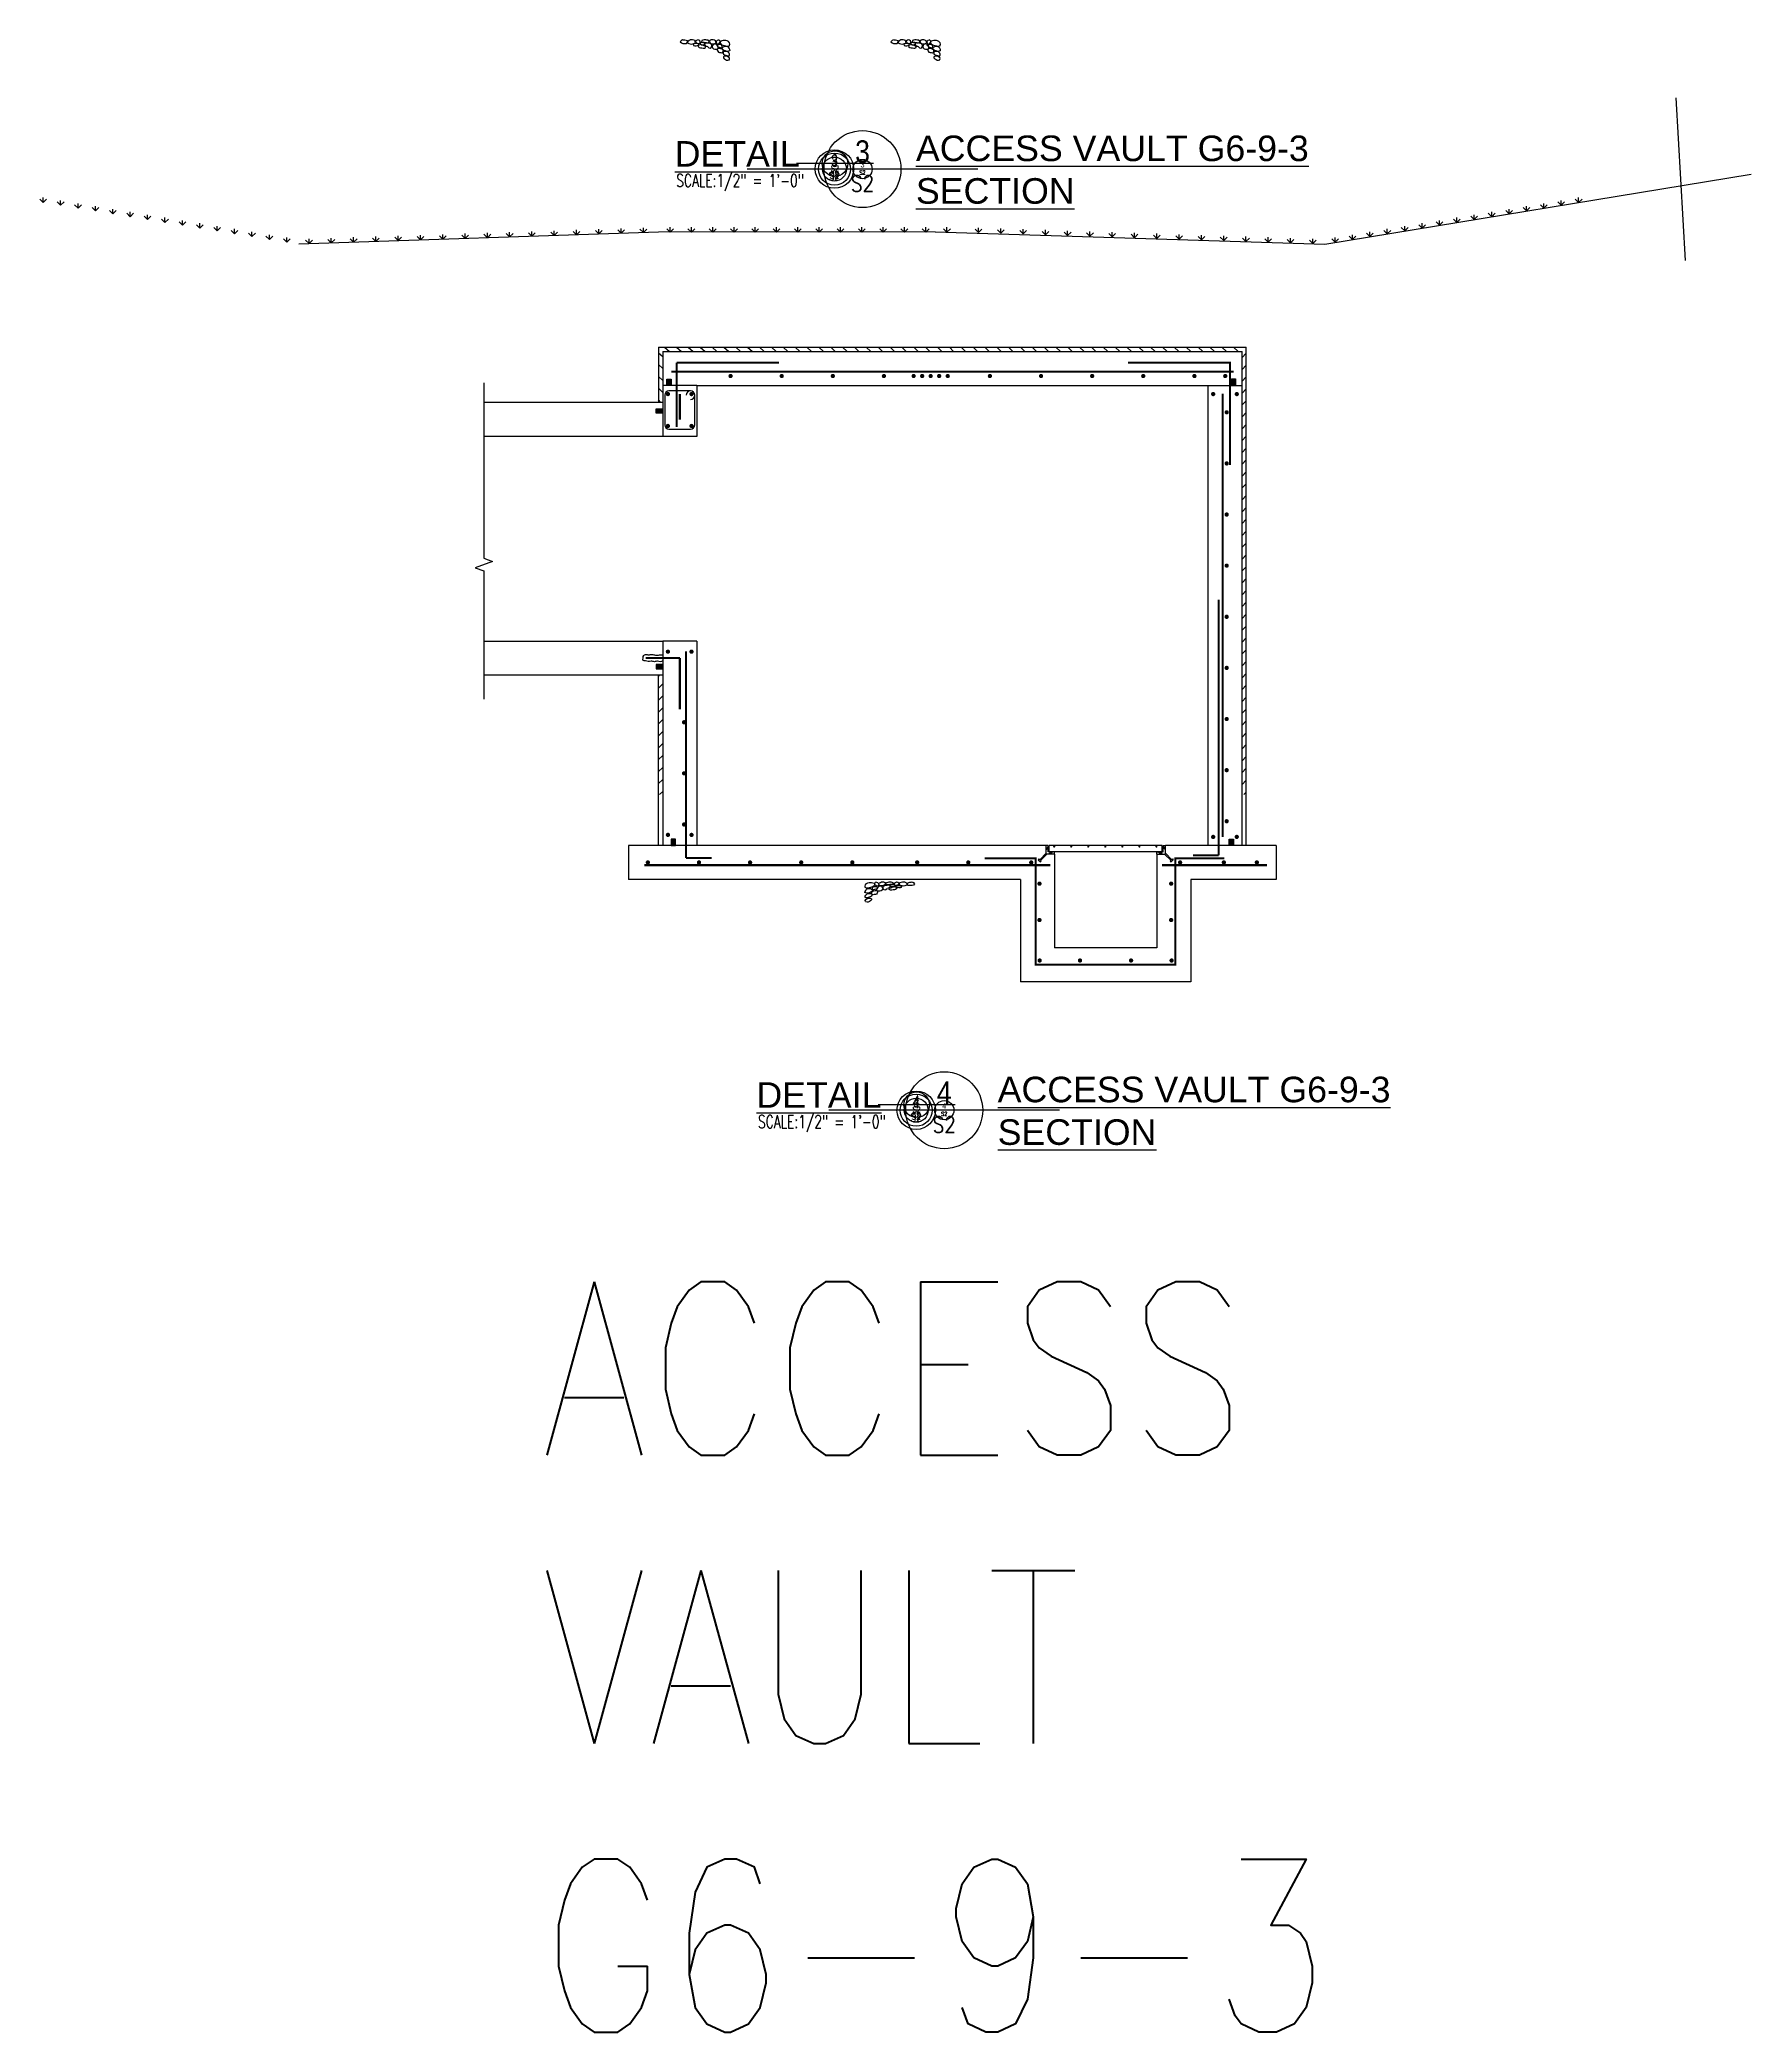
# Model space of a CAD drawing. Header units: inches. Extents: x -154 to 247, y -484 to 644.
# Drawn here: x -154.3 to 247.5, y -484 to -16.3 of the extents above; entities that cross this region are included whole.
import ezdxf
from ezdxf.enums import TextEntityAlignment as Align

# ---------------------------------------------------------------- set-up
doc = ezdxf.new("R2010")
doc.units = ezdxf.units.IN
doc.header["$MEASUREMENT"] = 0
for name, color, linetype in [('COE-01', 1, 'Continuous'), ('COE-02', 2, 'Continuous'), ('COE-03', 3, 'Continuous'), ('FH-TITLE', 151, 'Continuous'), ('FH-TITLE @ 1', 151, 'Continuous'), ('FH-TITLE @ 24', 151, 'Continuous'), ('FH-TITLE @ 30', 151, 'Continuous'), ('FH-TITLE @ 32', 151, 'Continuous'), ('FH-TITLE @ 40', 151, 'Continuous'), ('FH-TITLE @ 48', 151, 'Continuous'), ('FH-TITLE @ 96', 151, 'Continuous'), ('MU-NOTES', 11, 'Continuous'), ('S-DETL-PN02', 4, 'Continuous'), ('S-DETL-PN03', 1, 'Continuous'), ('S-DIM', 2, 'Continuous'), ('S-EXISTING', 13, 'Continuous'), ('SNFILL', 3, 'Continuous')]:
    doc.layers.add(name, color=color, linetype=linetype)
doc.styles.add('3_32', font='romans.shx', dxfattribs={"width": 0.8})
doc.styles.add('BOLD', font='arial.ttf')
doc.styles.add('RomanS_not anno', font='romans.shx', dxfattribs={"width": 0.85})

# ---------------------------------------------------------------- blocks, each defined once
blk = doc.blocks.new('structural_fill')
at = {"layer": 'SNFILL'}
for points in [[(0, -2.57), (0.05, -2.28), (0.2, -1.99), (0.4, -1.69), (0.7, -1.57), (1.3, -1.57), (1.59, -1.69), (1.89, -1.86), (1.75, -2.16), (1.44, -2.4), (1.15, -2.51), (0.85, -2.64), (0.55, -2.64), (0.25, -2.57), (0.05, -2.51)], [(0.1, -1.27), (0.05, -0.98), (0.15, -0.68), (0.4, -0.38), (0.7, -0.2), (1, -0.14), (1.59, -0.14), (1.89, -0.2), (2.19, -0.33), (2.39, -0.62), (2.19, -0.92), (1.89, -1.15), (1.59, -1.27), (1.3, -1.33), (1, -1.39), (0.7, -1.45), (0.4, -1.45), (0.1, -1.33), (0.05, -1.33)], [(0.11, -3.6), (0.11, -3.34), (0.22, -3.09), (0.54, -2.83), (0.81, -2.77), (1.08, -2.7), (1.34, -2.7), (1.61, -2.83), (1.61, -3.09), (1.56, -3.34), (1.29, -3.53), (1.02, -3.6), (0.76, -3.66), (0.48, -3.72), (0.22, -3.72), (0.11, -3.66)], [(0.16, -4.62), (0.11, -4.36), (0.22, -4.11), (0.48, -3.98), (0.76, -3.85), (1.29, -3.85), (1.56, -3.98), (1.56, -4.23), (1.34, -4.49), (1.08, -4.62), (0.81, -4.74), (0.54, -4.74), (0.27, -4.68), (0.16, -4.68)], [(1.93, -3.02), (1.66, -2.9), (1.56, -2.64), (1.61, -2.39), (1.88, -2.19), (2.15, -2.13), (2.41, -2), (2.68, -2), (2.95, -2.13), (3.01, -2.39), (2.9, -2.64), (2.74, -2.9), (2.47, -2.96), (2.2, -2.96), (1.99, -3.02)], [(1.99, -1.94), (1.83, -1.68), (1.83, -1.43), (1.99, -1.17), (2.26, -1.11), (2.79, -1.11), (2.95, -1.37), (2.84, -1.62), (2.58, -1.75), (2.31, -1.81), (2.04, -1.88), (1.99, -1.88)], [(2.72, -0.05), (3, -0.14), (3.25, -0.41), (3.27, -0.68), (3.11, -0.95), (2.84, -1), (2.57, -0.89), (2.38, -0.62), (2.32, -0.35), (2.54, -0.08), (2.72, -0.03)], [(3.36, -1), (3.63, -0.97), (3.91, -1.03), (4.09, -1.3), (4.2, -1.57), (4.13, -1.84), (3.86, -2.11), (3.56, -2.22), (3, -2.22), (2.75, -1.95), (2.81, -1.68), (2.97, -1.4), (3.2, -1.14), (3.34, -1.03)], [(4.13, 0), (4.41, -0.03), (4.68, -0.11), (4.86, -0.38), (4.77, -0.65), (4.5, -0.87), (4.22, -0.92), (3.95, -0.95), (3.68, -0.92), (3.4, -0.76), (3.27, -0.48), (3.4, -0.22), (3.68, -0.11), (3.95, -0.03), (4.2, 0)], [(5.21, -1.62), (4.94, -1.88), (4.67, -1.94), (4.4, -1.81), (4.29, -1.55), (4.29, -1.3), (4.4, -1.04), (4.67, -0.86), (4.94, -0.79), (5.21, -0.79), (5.53, -0.73), (5.79, -0.73), (5.96, -0.98), (5.9, -1.24), (5.74, -1.49), (5.47, -1.49), (5.31, -1.55)], [(6.09, 0), (6.36, -0.05), (6.63, -0.19), (6.68, -0.46), (6.4, -0.59), (6.13, -0.62), (5.86, -0.65), (5.59, -0.68), (5.32, -0.68), (5.04, -0.59), (4.9, -0.33), (5.18, -0.11), (5.45, -0.05), (5.72, -0.03), (6, 0), (6.09, 0)], [(6.78, -1.09), (7.07, -1.15), (7.38, -1.27), (7.52, -1.57), (7.23, -1.8), (6.93, -1.86), (6.63, -1.86), (6.33, -1.92), (6.03, -1.92), (5.74, -1.8), (5.79, -1.51), (6.08, -1.39), (6.38, -1.27), (6.68, -1.15), (6.73, -1.15)], [(6.77, -0.62), (7.04, -0.7), (7, -0.97), (6.72, -1.14), (6.45, -1.19), (6.18, -1.19), (5.91, -0.92), (6.09, -0.65), (6.36, -0.59), (6.63, -0.59), (6.77, -0.62)], [(7.45, -0.03), (7.75, -0.08), (8.02, -0.22), (8.13, -0.48), (7.86, -0.73), (7.59, -0.84), (7.31, -0.87), (7.04, -0.76), (6.98, -0.48), (7.07, -0.22), (7.34, -0.08), (7.43, -0.03)], [(8.02, -0.86), (8.31, -0.92), (8.66, -1.04), (8.56, -1.33), (8.27, -1.39), (7.97, -1.39), (7.38, -1.27), (7.32, -0.98), (7.62, -0.86), (7.92, -0.86)], [(9.31, -0.03), (9.61, -0.15), (9.9, -0.39), (9.95, -0.68), (9.66, -0.86), (9.36, -0.92), (9.06, -0.98), (8.47, -0.86), (8.12, -0.74), (8.17, -0.44), (8.22, -0.15), (8.51, -0.09), (8.81, -0.03), (9.36, -0.03)], [(11.19, -0.03), (11.49, -0.21), (11.69, -0.5), (11.39, -0.74), (11.09, -0.86), (10.2, -0.86), (9.95, -0.56), (10, -0.27), (10.3, -0.15), (10.6, -0.09), (10.9, -0.09), (11.09, -0.03)]]:
    blk.add_lwpolyline(points, dxfattribs=at)
blk = doc.blocks.new('Subtitle_Ref_Bubble')
at = {"linetype": 'ByBlock', "lineweight": -2}
blk.add_line((9.03, 0), (-9.03, 0), dxfattribs=at)
blk.add_circle((0, 0), 3.01, dxfattribs=at)
at = {"linetype": 'ByBlock', "lineweight": -2, "style": 'BOLD', "width": 0.85}
blk.add_attdef('NUMBER', text='', height=1, dxfattribs=at).set_placement((0, 0.5), align=Align.CENTER)
at = {"linetype": 'ByBlock', "lineweight": -2, "style": 'RomanS_not anno', "width": 0.85}
blk.add_attdef('SHEET', text='', height=0.75, dxfattribs=at).set_placement((0, -0.5), align=Align.TOP_CENTER)
blk = doc.blocks.new('*U64')
at = {"layer": 'FH-TITLE @ 1'}
ref = blk.add_blockref('Subtitle_Ref_Bubble', (32.27, -46.65), dxfattribs=dict(at, xscale=0.03125, yscale=0.03125, zscale=0.03125))
ref.add_attrib('SHEET', 'S2', dxfattribs={"layer": '0', "color": 0, "linetype": 'ByBlock', "lineweight": -2, "height": 0.0391, "style": 'RomanS_not anno', "width": 0.85}).set_placement((32.27, -46.67), align=Align.TOP_CENTER)
ref.add_attrib('NUMBER', '3', dxfattribs={"layer": '0', "color": 0, "linetype": 'ByBlock', "lineweight": -2, "height": 0.0547, "style": 'BOLD', "width": 0.85}).set_placement((32.27, -46.63), align=Align.CENTER)
at = {"layer": 'FH-TITLE @ 24'}
ref = blk.add_blockref('Subtitle_Ref_Bubble', (38.86, -46.65), dxfattribs=dict(at, xscale=0.75, yscale=0.75, zscale=0.75))
ref.add_attrib('SHEET', 'S2', dxfattribs={"layer": '0', "color": 0, "linetype": 'ByBlock', "lineweight": -2, "height": 0.938, "style": 'RomanS_not anno', "width": 0.85}).set_placement((38.86, -47.02), align=Align.TOP_CENTER)
ref.add_attrib('NUMBER', '3', dxfattribs={"layer": '0', "color": 0, "linetype": 'ByBlock', "lineweight": -2, "height": 1.31, "style": 'BOLD', "width": 0.85}).set_placement((38.86, -46.27), align=Align.CENTER)
at = {"layer": 'FH-TITLE @ 30'}
ref = blk.add_blockref('Subtitle_Ref_Bubble', (32.27, -46.65), dxfattribs=dict(at, xscale=0.9375, yscale=0.9375, zscale=0.9375))
ref.add_attrib('SHEET', 'S2', dxfattribs={"layer": '0', "color": 0, "linetype": 'ByBlock', "lineweight": -2, "height": 1.172, "style": 'RomanS_not anno', "width": 0.85}).set_placement((32.27, -47.12), align=Align.TOP_CENTER)
ref.add_attrib('NUMBER', '3', dxfattribs={"layer": '0', "color": 0, "linetype": 'ByBlock', "lineweight": -2, "height": 1.64, "style": 'BOLD', "width": 0.85}).set_placement((32.27, -46.18), align=Align.CENTER)
at = {"layer": 'FH-TITLE @ 32'}
ref = blk.add_blockref('Subtitle_Ref_Bubble', (32.39, -45.36), dxfattribs=at)
ref.add_attrib('SHEET', 'S2', dxfattribs={"layer": '0', "color": 0, "linetype": 'ByBlock', "lineweight": -2, "height": 1.25, "style": 'RomanS_not anno', "width": 0.85}).set_placement((32.39, -45.86), align=Align.TOP_CENTER)
ref.add_attrib('NUMBER', '3', dxfattribs={"layer": '0', "color": 0, "linetype": 'ByBlock', "lineweight": -2, "height": 1.75, "style": 'BOLD', "width": 0.85}).set_placement((32.39, -44.86), align=Align.CENTER)
at = {"layer": 'FH-TITLE @ 40'}
ref = blk.add_blockref('Subtitle_Ref_Bubble', (32.27, -46.65), dxfattribs=dict(at, xscale=1.25, yscale=1.25, zscale=1.25))
ref.add_attrib('SHEET', 'S2', dxfattribs={"layer": '0', "color": 0, "linetype": 'ByBlock', "lineweight": -2, "height": 1.562, "style": 'RomanS_not anno', "width": 0.85}).set_placement((32.27, -47.27), align=Align.TOP_CENTER)
ref.add_attrib('NUMBER', '3', dxfattribs={"layer": '0', "color": 0, "linetype": 'ByBlock', "lineweight": -2, "height": 2.19, "style": 'BOLD', "width": 0.85}).set_placement((32.27, -46.02), align=Align.CENTER)
at = {"layer": 'FH-TITLE @ 48'}
ref = blk.add_blockref('Subtitle_Ref_Bubble', (32.27, -46.65), dxfattribs=dict(at, xscale=1.5, yscale=1.5, zscale=1.5))
ref.add_attrib('SHEET', 'S2', dxfattribs={"layer": '0', "color": 0, "linetype": 'ByBlock', "lineweight": -2, "height": 1.875, "style": 'RomanS_not anno', "width": 0.85}).set_placement((32.27, -47.4), align=Align.TOP_CENTER)
ref.add_attrib('NUMBER', '3', dxfattribs={"layer": '0', "color": 0, "linetype": 'ByBlock', "lineweight": -2, "height": 2.62, "style": 'BOLD', "width": 0.85}).set_placement((32.27, -45.9), align=Align.CENTER)
at = {"layer": 'FH-TITLE @ 96'}
ref = blk.add_blockref('Subtitle_Ref_Bubble', (38.86, -46.65), dxfattribs=dict(at, xscale=3, yscale=3, zscale=3))
ref.add_attrib('SHEET', 'S2', dxfattribs={"layer": '0', "color": 0, "linetype": 'ByBlock', "lineweight": -2, "height": 3.75, "style": 'RomanS_not anno', "width": 0.85}).set_placement((38.86, -48.15), align=Align.TOP_CENTER)
ref.add_attrib('NUMBER', '3', dxfattribs={"layer": '0', "color": 0, "linetype": 'ByBlock', "lineweight": -2, "height": 5.25, "style": 'BOLD', "width": 0.85}).set_placement((38.86, -45.15), align=Align.CENTER)
blk = doc.blocks.new('*U68')
at = {"layer": 'FH-TITLE @ 1'}
ref = blk.add_blockref('Subtitle_Ref_Bubble', (51.46, -267.59), dxfattribs=dict(at, xscale=0.03125, yscale=0.03125, zscale=0.03125))
ref.add_attrib('SHEET', 'S2', dxfattribs={"layer": '0', "color": 0, "linetype": 'ByBlock', "lineweight": -2, "height": 0.0391, "style": 'RomanS_not anno', "width": 0.85}).set_placement((51.46, -267.61), align=Align.TOP_CENTER)
ref.add_attrib('NUMBER', '4', dxfattribs={"layer": '0', "color": 0, "linetype": 'ByBlock', "lineweight": -2, "height": 0.0547, "style": 'BOLD', "width": 0.85}).set_placement((51.46, -267.58), align=Align.CENTER)
at = {"layer": 'FH-TITLE @ 24'}
ref = blk.add_blockref('Subtitle_Ref_Bubble', (58.05, -267.59), dxfattribs=dict(at, xscale=0.75, yscale=0.75, zscale=0.75))
ref.add_attrib('SHEET', 'S2', dxfattribs={"layer": '0', "color": 0, "linetype": 'ByBlock', "lineweight": -2, "height": 0.938, "style": 'RomanS_not anno', "width": 0.85}).set_placement((58.05, -267.97), align=Align.TOP_CENTER)
ref.add_attrib('NUMBER', '4', dxfattribs={"layer": '0', "color": 0, "linetype": 'ByBlock', "lineweight": -2, "height": 1.31, "style": 'BOLD', "width": 0.85}).set_placement((58.05, -267.22), align=Align.CENTER)
at = {"layer": 'FH-TITLE @ 30'}
ref = blk.add_blockref('Subtitle_Ref_Bubble', (51.46, -267.59), dxfattribs=dict(at, xscale=0.9375, yscale=0.9375, zscale=0.9375))
ref.add_attrib('SHEET', 'S2', dxfattribs={"layer": '0', "color": 0, "linetype": 'ByBlock', "lineweight": -2, "height": 1.172, "style": 'RomanS_not anno', "width": 0.85}).set_placement((51.46, -268.06), align=Align.TOP_CENTER)
ref.add_attrib('NUMBER', '4', dxfattribs={"layer": '0', "color": 0, "linetype": 'ByBlock', "lineweight": -2, "height": 1.64, "style": 'BOLD', "width": 0.85}).set_placement((51.46, -267.13), align=Align.CENTER)
at = {"layer": 'FH-TITLE @ 32'}
ref = blk.add_blockref('Subtitle_Ref_Bubble', (51.58, -266.3), dxfattribs=at)
ref.add_attrib('SHEET', 'S2', dxfattribs={"layer": '0', "color": 0, "linetype": 'ByBlock', "lineweight": -2, "height": 1.25, "style": 'RomanS_not anno', "width": 0.85}).set_placement((51.58, -266.8), align=Align.TOP_CENTER)
ref.add_attrib('NUMBER', '4', dxfattribs={"layer": '0', "color": 0, "linetype": 'ByBlock', "lineweight": -2, "height": 1.75, "style": 'BOLD', "width": 0.85}).set_placement((51.58, -265.8), align=Align.CENTER)
at = {"layer": 'FH-TITLE @ 40'}
ref = blk.add_blockref('Subtitle_Ref_Bubble', (51.46, -267.59), dxfattribs=dict(at, xscale=1.25, yscale=1.25, zscale=1.25))
ref.add_attrib('SHEET', 'S2', dxfattribs={"layer": '0', "color": 0, "linetype": 'ByBlock', "lineweight": -2, "height": 1.562, "style": 'RomanS_not anno', "width": 0.85}).set_placement((51.46, -268.22), align=Align.TOP_CENTER)
ref.add_attrib('NUMBER', '4', dxfattribs={"layer": '0', "color": 0, "linetype": 'ByBlock', "lineweight": -2, "height": 2.19, "style": 'BOLD', "width": 0.85}).set_placement((51.46, -266.97), align=Align.CENTER)
at = {"layer": 'FH-TITLE @ 48'}
ref = blk.add_blockref('Subtitle_Ref_Bubble', (51.46, -267.59), dxfattribs=dict(at, xscale=1.5, yscale=1.5, zscale=1.5))
ref.add_attrib('SHEET', 'S2', dxfattribs={"layer": '0', "color": 0, "linetype": 'ByBlock', "lineweight": -2, "height": 1.875, "style": 'RomanS_not anno', "width": 0.85}).set_placement((51.46, -268.34), align=Align.TOP_CENTER)
ref.add_attrib('NUMBER', '4', dxfattribs={"layer": '0', "color": 0, "linetype": 'ByBlock', "lineweight": -2, "height": 2.62, "style": 'BOLD', "width": 0.85}).set_placement((51.46, -266.84), align=Align.CENTER)
at = {"layer": 'FH-TITLE @ 96'}
ref = blk.add_blockref('Subtitle_Ref_Bubble', (58.05, -267.59), dxfattribs=dict(at, xscale=3, yscale=3, zscale=3))
ref.add_attrib('SHEET', 'S2', dxfattribs={"layer": '0', "color": 0, "linetype": 'ByBlock', "lineweight": -2, "height": 3.75, "style": 'RomanS_not anno', "width": 0.85}).set_placement((58.05, -269.09), align=Align.TOP_CENTER)
ref.add_attrib('NUMBER', '4', dxfattribs={"layer": '0', "color": 0, "linetype": 'ByBlock', "lineweight": -2, "height": 5.25, "style": 'BOLD', "width": 0.85}).set_placement((58.05, -266.09), align=Align.CENTER)

msp = doc.modelspace()

# ---------------------------------------------------------------- hatches: boundary and pattern name
at = {"layer": 'COE-01'}
h = msp.add_hatch(dxfattribs=at)
h.set_pattern_fill('ANSI31', color=256, scale=15.748, style=0)
h.set_pattern_definition([(135, (16530385.966, -47523586.8188), (1.391939698766, 1.391939698766), [])])
h.paths.add_polyline_path([(-9.05, -88.44), (62.95, -88.44), (128.95, -88.44), (127.95, -89.44), (63.95, -89.44), (-8.05, -89.44), (-8.05, -101.44), (-9.05, -101.44)])
h = msp.add_hatch(dxfattribs=at)
h.set_pattern_fill('ANSI31', color=256, scale=15.748, style=0)
h.set_pattern_definition([(45, (-560.8753, 1130.0278), (-1.3919397, 1.3919397), [])])
h.paths.add_polyline_path([(128.95, -88.44), (127.95, -89.44), (127.95, -193.44), (128.95, -193.44)])
for points in [[(-7.04, -95.94), (-6.04, -95.94), (-6.04, -97.44), (-7.04, -97.44)], [(125.45, -95.92), (126.45, -95.92), (126.45, -97.42), (125.45, -97.42)], [(-9.55, -103.94), (-9.55, -102.94), (-8.05, -102.94), (-8.05, -103.94)], [(-9.55, -162.94), (-9.55, -163.94), (-8.05, -163.94), (-8.05, -162.94)], [(-5.05, -203.92), (-6.05, -203.92), (-6.05, -205.42), (-5.05, -205.42)], [(124.95, -203.92), (125.95, -203.92), (125.95, -205.42), (124.95, -205.42)]]:
    msp.add_hatch(color=256, dxfattribs=at).paths.add_polyline_path(points)
h = msp.add_hatch(dxfattribs=at)
h.set_pattern_fill('ANSI31', color=256, scale=15.748, style=0)
h.set_pattern_definition([(225, (16530385.966, 47523283.9292), (1.391939698766, -1.391939698766), [])])
h.paths.add_polyline_path([(-9.05, -193.44), (-8.05, -193.44), (-8.05, -165.44), (-9.05, -165.44)])

# ---------------------------------------------------------------- linework, layer by layer
for p, q in [((55.95, -61.41), (-9.05, -61.44)), ((-9.05, -88.44), (128.95, -88.44)), ((-9.05, -88.44), (-9.05, -101.44)), ((-9.05, -205.44), (-9.05, -165.44))]:
    msp.add_line(p, q, dxfattribs=at)
at = {"layer": 'COE-01', "linetype": 'Continuous'}
msp.add_line((128.95, -205.44), (128.95, -88.44), dxfattribs=at)
at = {"layer": 'COE-01'}
for points in [[(55.95, -61.41), (147.39, -64.24), (247.47, -47.86)], [(-9.05, -61.44), (-93.48, -64.24)], [(-6.04, -97.44), (-7.04, -97.44), (-7.04, -95.94), (-6.04, -95.94), (-6.04, -97.44)], [(126.45, -97.42), (125.45, -97.42), (125.45, -95.92), (126.45, -95.92), (126.45, -97.42)], [(-8.05, -102.94), (-8.05, -103.94), (-9.55, -103.94), (-9.55, -102.94), (-8.05, -102.94)], [(-8.05, -163.94), (-8.05, -162.94), (-9.55, -162.94), (-9.55, -163.94), (-8.05, -163.94)], [(-6.05, -205.42), (-5.05, -205.42), (-5.05, -203.92), (-6.05, -203.92), (-6.05, -205.42)], [(125.95, -205.42), (124.95, -205.42), (124.95, -203.92), (125.95, -203.92), (125.95, -205.42)]]:
    msp.add_lwpolyline(points, dxfattribs=at)
msp.add_spline([(-8.05, -162.08), (-8.65, -162.31), (-9.25, -162.17), (-10, -162.29), (-10.75, -162.15), (-11.47, -162.27), (-12.12, -162.1), (-12.6, -162.02), (-12.66, -161.44), (-12.5, -160.81), (-12.1, -160.57), (-11.33, -160.69), (-10.58, -160.57), (-9.74, -160.77), (-8.81, -160.71), (-8.05, -160.71)], degree=3, dxfattribs=at)
at = {"layer": 'COE-02'}
msp.add_line((229.78, -29.95), (231.98, -68.12), dxfattribs=at)
for points in [[(-153.47, -54.49), (-154.27, -53.69)], [(-153.47, -54.49), (-153.47, -53.36)], [(-153.47, -54.49), (-152.68, -53.69)], [(-149.39, -55.15), (-150.18, -54.36)], [(-149.39, -55.15), (-149.39, -54.03)], [(-149.39, -55.15), (-148.59, -54.36)], [(-145.31, -55.82), (-146.1, -55.03)], [(-145.31, -55.82), (-145.31, -54.7)], [(-145.31, -55.82), (-144.51, -55.03)], [(-141.22, -56.49), (-142.02, -55.7)], [(-141.22, -56.49), (-141.22, -55.37)], [(-141.22, -56.49), (-140.43, -55.7)], [(-137.14, -57.16), (-137.14, -56.03)], [(190.64, -57.16), (190.64, -56.03)], [(194.73, -56.49), (193.93, -55.7)], [(194.73, -56.49), (194.73, -55.37)], [(194.73, -56.49), (195.52, -55.7)], [(198.81, -55.82), (198.01, -55.03)], [(198.81, -55.82), (198.81, -54.7)], [(198.81, -55.82), (199.61, -55.03)], [(202.89, -55.15), (202.1, -54.36)], [(202.89, -55.15), (202.89, -54.03)], [(202.89, -55.15), (203.69, -54.36)], [(206.98, -54.49), (206.18, -53.69)], [(206.98, -54.49), (206.98, -53.36)], [(206.98, -54.49), (207.77, -53.69)], [(-137.14, -57.16), (-137.93, -56.36)], [(-137.14, -57.16), (-136.34, -56.36)], [(-133.05, -57.83), (-133.85, -57.03)], [(-133.05, -57.83), (-133.05, -56.7)], [(-133.05, -57.83), (-132.26, -57.03)], [(-128.97, -58.49), (-129.77, -57.7)], [(-128.97, -58.49), (-128.97, -57.37)], [(-128.97, -58.49), (-128.18, -57.7)], [(-124.89, -59.16), (-125.68, -58.37)], [(-124.89, -59.16), (-124.89, -58.04)], [(-124.89, -59.16), (-124.09, -58.37)], [(-120.8, -59.83), (-121.6, -59.04)], [(-120.8, -59.83), (-120.8, -58.71)], [(-120.8, -59.83), (-120.01, -59.04)], [(-116.72, -60.5), (-117.52, -59.7)], [(-116.72, -60.5), (-116.72, -59.37)], [(-116.72, -60.5), (-115.92, -59.7)], [(-112.64, -61.17), (-113.43, -60.37)], [(-112.64, -61.17), (-112.64, -60.04)], [(-112.64, -61.17), (-111.84, -60.37)], [(-108.55, -61.84), (-108.55, -60.71)], [(-23.05, -61.89), (-23.05, -60.77)], [(-17.82, -61.72), (-17.82, -60.6)], [(-12.59, -61.55), (-13.39, -60.75)], [(-12.59, -61.55), (-12.59, -60.42)], [(-12.59, -61.55), (-11.8, -60.75)], [(-6.31, -61.44), (-7.11, -60.65)], [(-6.31, -61.44), (-6.31, -60.32)], [(-6.31, -61.44), (-5.52, -60.65)], [(-1.31, -61.44), (-2.11, -60.65)], [(-1.31, -61.44), (-1.31, -60.32)], [(-1.31, -61.44), (-0.52, -60.65)], [(3.69, -61.44), (2.89, -60.65)], [(3.69, -61.44), (3.69, -60.32)], [(3.69, -61.44), (4.48, -60.65)], [(8.69, -61.44), (7.89, -60.65)], [(8.69, -61.44), (8.69, -60.32)], [(8.69, -61.44), (9.48, -60.65)], [(13.69, -61.44), (12.89, -60.65)], [(13.69, -61.44), (13.69, -60.32)], [(13.69, -61.44), (14.48, -60.65)], [(18.69, -61.44), (17.89, -60.65)], [(18.69, -61.44), (18.69, -60.32)], [(18.69, -61.44), (19.48, -60.65)], [(23.69, -61.44), (22.89, -60.65)], [(23.69, -61.44), (23.69, -60.32)], [(23.69, -61.44), (24.48, -60.65)], [(28.69, -61.44), (27.89, -60.65)], [(28.69, -61.44), (28.69, -60.32)], [(28.69, -61.44), (29.48, -60.65)], [(33.69, -61.44), (32.89, -60.65)], [(33.69, -61.44), (33.69, -60.32)], [(33.69, -61.44), (34.48, -60.65)], [(38.69, -61.44), (37.89, -60.65)], [(38.69, -61.44), (38.69, -60.32)], [(38.69, -61.44), (39.48, -60.65)], [(43.69, -61.44), (42.89, -60.65)], [(43.69, -61.44), (43.69, -60.32)], [(43.69, -61.44), (44.48, -60.65)], [(48.69, -61.44), (47.89, -60.65)], [(48.69, -61.44), (48.69, -60.32)], [(48.69, -61.44), (49.48, -60.65)], [(53.69, -61.44), (52.89, -60.65)], [(53.69, -61.44), (53.69, -60.32)], [(53.69, -61.44), (54.48, -60.65)], [(58.69, -61.44), (57.89, -60.65)], [(58.69, -61.44), (58.69, -60.32)], [(58.69, -61.44), (59.48, -60.65)], [(66.09, -61.55), (65.3, -60.75)], [(66.09, -61.55), (66.09, -60.42)], [(66.09, -61.55), (66.89, -60.75)], [(71.33, -61.72), (71.33, -60.6)], [(76.56, -61.89), (76.56, -60.77)], [(162.06, -61.84), (162.06, -60.71)], [(166.14, -61.17), (165.35, -60.37)], [(166.14, -61.17), (166.14, -60.04)], [(166.14, -61.17), (166.94, -60.37)], [(170.22, -60.5), (169.43, -59.7)], [(170.22, -60.5), (170.22, -59.37)], [(170.22, -60.5), (171.02, -59.7)], [(174.31, -59.83), (173.51, -59.04)], [(174.31, -59.83), (174.31, -58.71)], [(174.31, -59.83), (175.1, -59.04)], [(178.39, -59.16), (177.6, -58.37)], [(178.39, -59.16), (178.39, -58.04)], [(178.39, -59.16), (179.19, -58.37)], [(182.48, -58.49), (181.68, -57.7)], [(182.48, -58.49), (182.48, -57.37)], [(182.48, -58.49), (183.27, -57.7)], [(186.56, -57.83), (185.76, -57.03)], [(186.56, -57.83), (186.56, -56.7)], [(186.56, -57.83), (187.35, -57.03)], [(190.64, -57.16), (189.85, -56.36)], [(190.64, -57.16), (191.44, -56.36)], [(-108.55, -61.84), (-109.35, -61.04)], [(-108.55, -61.84), (-107.76, -61.04)], [(-104.47, -62.5), (-105.26, -61.71)], [(-104.47, -62.5), (-104.47, -61.38)], [(-104.47, -62.5), (-103.67, -61.71)], [(-100.39, -63.17), (-101.18, -62.38)], [(-100.39, -63.17), (-100.39, -62.05)], [(-100.39, -63.17), (-99.59, -62.38)], [(-96.3, -63.84), (-97.1, -63.04)], [(-96.3, -63.84), (-96.3, -62.71)], [(-96.3, -63.84), (-95.51, -63.04)], [(-91.07, -64.14), (-91.87, -63.35)], [(-91.07, -64.14), (-91.07, -63.02)], [(-91.07, -64.14), (-90.27, -63.35)], [(-85.84, -63.97), (-86.63, -63.17)], [(-85.84, -63.97), (-85.84, -62.84)], [(-85.84, -63.97), (-85.04, -63.17)], [(-80.61, -63.8), (-81.4, -63)], [(-80.61, -63.8), (-80.61, -62.67)], [(-80.61, -63.8), (-79.81, -63)], [(-75.37, -63.62), (-76.17, -62.83)], [(-75.37, -63.62), (-75.37, -62.5)], [(-75.37, -63.62), (-74.58, -62.83)], [(-70.14, -63.45), (-70.94, -62.66)], [(-70.14, -63.45), (-70.14, -62.33)], [(-70.14, -63.45), (-69.35, -62.66)], [(-64.91, -63.28), (-65.71, -62.48)], [(-64.91, -63.28), (-64.91, -62.15)], [(-64.91, -63.28), (-64.11, -62.48)], [(-59.68, -63.11), (-60.47, -62.31)], [(-59.68, -63.11), (-59.68, -61.98)], [(-59.68, -63.11), (-58.88, -62.31)], [(-54.45, -62.93), (-55.24, -62.14)], [(-54.45, -62.93), (-54.45, -61.81)], [(-54.45, -62.93), (-53.65, -62.14)], [(-49.21, -62.76), (-50.01, -61.96)], [(-49.21, -62.76), (-49.21, -61.63)], [(-49.21, -62.76), (-48.42, -61.96)], [(-43.98, -62.59), (-44.78, -61.79)], [(-43.98, -62.59), (-43.98, -61.46)], [(-43.98, -62.59), (-43.19, -61.79)], [(-38.75, -62.41), (-39.55, -61.62)], [(-38.75, -62.41), (-38.75, -61.29)], [(-38.75, -62.41), (-37.95, -61.62)], [(-33.52, -62.24), (-34.31, -61.44)], [(-33.52, -62.24), (-33.52, -61.12)], [(-33.52, -62.24), (-32.72, -61.44)], [(-28.29, -62.07), (-29.08, -61.27)], [(-28.29, -62.07), (-28.29, -60.94)], [(-28.29, -62.07), (-27.49, -61.27)], [(-23.05, -61.89), (-23.85, -61.1)], [(-23.05, -61.89), (-22.26, -61.1)], [(-17.82, -61.72), (-18.62, -60.93)], [(-17.82, -61.72), (-17.03, -60.93)], [(71.33, -61.72), (70.53, -60.93)], [(71.33, -61.72), (72.12, -60.93)], [(76.56, -61.89), (75.76, -61.1)], [(76.56, -61.89), (77.35, -61.1)], [(81.79, -62.07), (81, -61.27)], [(81.79, -62.07), (81.79, -60.94)], [(81.79, -62.07), (82.59, -61.27)], [(87.02, -62.24), (86.23, -61.44)], [(87.02, -62.24), (87.02, -61.12)], [(87.02, -62.24), (87.82, -61.44)], [(92.25, -62.41), (91.46, -61.62)], [(92.25, -62.41), (92.25, -61.29)], [(92.25, -62.41), (93.05, -61.62)], [(97.49, -62.59), (96.69, -61.79)], [(97.49, -62.59), (97.49, -61.46)], [(97.49, -62.59), (98.28, -61.79)], [(102.72, -62.76), (101.92, -61.96)], [(102.72, -62.76), (102.72, -61.63)], [(102.72, -62.76), (103.51, -61.96)], [(107.95, -62.93), (107.15, -62.14)], [(107.95, -62.93), (107.95, -61.81)], [(107.95, -62.93), (108.75, -62.14)], [(113.18, -63.11), (112.39, -62.31)], [(113.18, -63.11), (113.18, -61.98)], [(113.18, -63.11), (113.98, -62.31)], [(118.41, -63.28), (117.62, -62.48)], [(118.41, -63.28), (118.41, -62.15)], [(118.41, -63.28), (119.21, -62.48)], [(123.65, -63.45), (122.85, -62.66)], [(123.65, -63.45), (123.65, -62.33)], [(123.65, -63.45), (124.44, -62.66)], [(128.88, -63.62), (128.08, -62.83)], [(128.88, -63.62), (128.88, -62.5)], [(128.88, -63.62), (129.67, -62.83)], [(134.11, -63.8), (133.31, -63)], [(134.11, -63.8), (134.11, -62.67)], [(134.11, -63.8), (134.91, -63)], [(139.34, -63.97), (138.55, -63.17)], [(139.34, -63.97), (139.34, -62.84)], [(139.34, -63.97), (140.14, -63.17)], [(144.57, -64.14), (143.78, -63.35)], [(144.57, -64.14), (144.57, -63.02)], [(144.57, -64.14), (145.37, -63.35)], [(149.81, -63.84), (149.01, -63.04)], [(149.81, -63.84), (149.81, -62.71)], [(149.81, -63.84), (150.6, -63.04)], [(153.89, -63.17), (153.09, -62.38)], [(153.89, -63.17), (153.89, -62.05)], [(153.89, -63.17), (154.69, -62.38)], [(157.97, -62.5), (157.18, -61.71)], [(157.97, -62.5), (157.97, -61.38)], [(157.97, -62.5), (158.77, -61.71)], [(162.06, -61.84), (161.26, -61.04)], [(162.06, -61.84), (162.85, -61.04)]]:
    msp.add_lwpolyline(points, dxfattribs=at)
at = {"layer": 'COE-03'}
msp.add_line((119.95, -170.44), (119.95, -204.44), dxfattribs=at)
at = {"layer": 'S-DETL-PN02'}
for p, q in [((-8.05, -89.44), (-8.05, -109.44)), ((-8.05, -89.44), (127.95, -89.44)), ((-0.05, -97.44), (-0.05, -109.44)), ((-0.05, -97.44), (119.95, -97.44)), ((119.95, -97.44), (119.95, -205.44)), ((-0.05, -109.44), (-8.05, -109.44)), ((-8.05, -157.44), (-8.05, -205.44)), ((-0.05, -157.44), (-8.05, -157.44)), ((-0.05, -157.44), (-0.05, -205.44)), ((-16.05, -205.44), (-16.05, -213.44)), ((81.95, -205.44), (-16.05, -205.44)), ((135.95, -205.44), (109.95, -205.44)), ((135.95, -205.44), (135.95, -213.44)), ((83.95, -207.44), (83.95, -229.44)), ((107.95, -207.44), (107.95, -229.44)), ((75.95, -213.44), (-16.05, -213.44)), ((75.95, -213.44), (75.95, -237.44)), ((135.95, -213.44), (115.95, -213.44)), ((115.95, -213.44), (115.95, -237.44)), ((107.95, -229.44), (83.95, -229.44)), ((115.95, -237.44), (75.95, -237.44))]:
    msp.add_line(p, q, dxfattribs=at)
at = {"layer": 'S-DETL-PN02', "linetype": 'Continuous'}
msp.add_line((127.95, -205.44), (127.95, -89.44), dxfattribs=at)
at = {"layer": 'S-DETL-PN02'}
for points in [[(-0.05, -97.44), (-8.05, -97.44)], [(119.95, -97.44), (127.95, -97.44)]]:
    msp.add_lwpolyline(points, dxfattribs=at)
at = {"layer": 'S-DETL-PN03'}
for p, q in [((-7.57, -99.72), (-7.57, -106.7)), ((-1.53, -98.72), (-6.57, -98.72)), ((-0.53, -106.7), (-0.53, -99.72)), ((-6.57, -107.7), (-1.53, -107.7)), ((83.95, -207.44), (83.95, -206.94)), ((107.95, -207.44), (107.95, -206.94))]:
    msp.add_line(p, q, dxfattribs=at)
at = {"layer": 'S-DETL-PN03', "const_width": 0.5, "flags": 128}
for points in [[(-4.75, -92.09), (-4.75, -107.16)], [(-6.05, -94.23), (126.01, -94.23)], [(-4.04, -99.44), (-4.02, -105.44)], [(123.41, -99.38), (123.41, -203.44)], [(122.46, -147.77), (122.46, -207.77)], [(-2.56, -159.85), (-2.56, -208.4)], [(-2.56, -208.4), (3.44, -208.4)], [(122.46, -207.77), (116.46, -207.77)], [(122.46, -207.77), (116.46, -207.77)]]:
    msp.add_lwpolyline(points, dxfattribs=at)
at = {"layer": 'S-DETL-PN03', "const_width": 0.5}
for points in [[(-4.75, -92.09), (19.25, -92.09)], [(-12.05, -161.44), (-4.02, -161.44)], [(-4.02, -161.44), (-4.02, -173.44)], [(82.95, -210.07), (-12.34, -210.07)], [(133.82, -210.07), (109.2, -210.07)]]:
    msp.add_lwpolyline(points, dxfattribs=at)
at = {"layer": 'S-DETL-PN03'}
for points in [[(125.15, -116.09, 0.5, 0.5, 0), (125.15, -92.09, 0.5, 0.5, 0), (101.15, -92.09, 0, 0, 0)], [(123.77, -208.46, 0.5, 0.5, 0), (112.29, -208.46, 0.5, 0.5, 0), (112.29, -233.44, 0.5, 0.5, 0), (79.52, -233.44, 0.5, 0.5, 0), (79.52, -208.46, 0.5, 0.5, 0), (67.55, -208.46, 0, 0, 0)]]:
    msp.add_lwpolyline(points, format="xyseb", dxfattribs=at)
for points, const_width in [([(8.14, -95.23, -1), (7.64, -95.23, -1)], 0.5), ([(20.14, -95.23, -1), (19.64, -95.23, -1)], 0.5), ([(32.14, -95.23, -1), (31.64, -95.23, -1)], 0.5), ([(44.14, -95.23, -1), (43.64, -95.23, -1)], 0.5), ([(51.11, -95.23, -1), (50.61, -95.23, -1)], 0.5), ([(53.11, -95.23, -1), (52.61, -95.23, -1)], 0.5), ([(55.11, -95.23, -1), (54.61, -95.23, -1)], 0.5), ([(57.11, -95.23, -1), (56.61, -95.23, -1)], 0.5), ([(59.11, -95.23, -1), (58.61, -95.23, -1)], 0.5), ([(69.02, -95.23, -1), (68.52, -95.23, -1)], 0.5), ([(81.02, -95.23, -1), (80.52, -95.23, -1)], 0.5), ([(93.02, -95.23, -1), (92.52, -95.23, -1)], 0.5), ([(105.02, -95.23, -1), (104.52, -95.23, -1)], 0.5), ([(117.02, -95.23, -1), (116.52, -95.23, -1)], 0.5), ([(123.77, -95.23, 1), (124.27, -95.23, 1)], 0.5), ([(-6.57, -99.47, -1), (-7.07, -99.47, -1)], 0.5), ([(-1.53, -99.47, 1), (-1.03, -99.47, 1)], 0.5), ([(121.43, -99.47, -1), (120.93, -99.47, -1)], 0.5), ([(126.47, -99.47, 1), (126.97, -99.47, 1)], 0.5), ([(-6.57, -106.95, -1), (-7.07, -106.95, -1)], 0.5), ([(-1.53, -106.95, 1), (-1.03, -106.95, 1)], 0.5), ([(124.6, -103.75, -1), (124.1, -103.75, -1)], 0.5), ([(124.6, -115.75, -1), (124.1, -115.75, -1)], 0.5), ([(124.6, -127.75, -1), (124.1, -127.75, -1)], 0.5), ([(124.6, -139.75, -1), (124.1, -139.75, -1)], 0.5), ([(124.6, -151.75, -1), (124.1, -151.75, -1)], 0.5), ([(-6.57, -159.94, 1), (-7.07, -159.94, 1)], 0.5), ([(-1.53, -159.94, -1), (-1.03, -159.94, -1)], 0.5), ([(124.6, -163.75, -1), (124.1, -163.75, -1)], 0.5), ([(-2.78, -176.51, -1), (-3.28, -176.51, -1)], 0.5), ([(124.6, -175.75, -1), (124.1, -175.75, -1)], 0.5), ([(-2.78, -188.51, -1), (-3.28, -188.51, -1)], 0.5), ([(124.6, -187.75, -1), (124.1, -187.75, -1)], 0.5), ([(-2.78, -200.51, -1), (-3.28, -200.51, -1)], 0.5), ([(124.6, -199.75, -1), (124.1, -199.75, -1)], 0.5), ([(-6.57, -202.95, -1), (-7.07, -202.95, -1)], 0.5), ([(-1.53, -202.95, 1), (-1.03, -202.95, 1)], 0.5), ([(83.73, -205.69, 1), (83.98, -205.69, 1)], 0.25), ([(87.73, -205.69, 1), (87.98, -205.69, 1)], 0.25), ([(91.73, -205.69, 1), (91.98, -205.69, 1)], 0.25), ([(95.73, -205.69, 1), (95.98, -205.69, 1)], 0.25), ([(99.73, -205.69, 1), (99.98, -205.69, 1)], 0.25), ([(103.73, -205.69, 1), (103.98, -205.69, 1)], 0.25), ([(107.73, -205.69, 1), (107.98, -205.69, 1)], 0.25), ([(107.73, -205.69, 1), (107.98, -205.69, 1)], 0.25), ([(121.43, -203.42, 1), (120.93, -203.42, 1)], 0.5), ([(126.47, -203.42, -1), (126.97, -203.42, -1)], 0.5), ([(-11.78, -209.42, 1), (-11.28, -209.42, 1)], 0.5), ([(0.22, -209.42, 1), (0.72, -209.42, 1)], 0.5), ([(12.22, -209.42, 1), (12.72, -209.42, 1)], 0.5), ([(24.22, -209.42, 1), (24.72, -209.42, 1)], 0.5), ([(36.22, -209.42, 1), (36.72, -209.42, 1)], 0.5), ([(51.94, -209.42, -1), (51.44, -209.42, -1)], 0.5), ([(63.94, -209.42, -1), (63.44, -209.42, -1)], 0.5), ([(78.22, -209.42, 1), (78.72, -209.42, 1)], 0.5), ([(113.67, -209.42, -1), (113.17, -209.42, -1)], 0.5), ([(123.94, -209.42, -1), (123.44, -209.42, -1)], 0.5), ([(131.68, -209.42, -1), (131.18, -209.42, -1)], 0.5), ([(80.65, -214.4, -1), (80.15, -214.4, -1)], 0.5), ([(111.06, -214.4, 1), (111.56, -214.4, 1)], 0.5), ([(80.65, -222.94, -1), (80.15, -222.94, -1)], 0.5), ([(111.06, -222.94, 1), (111.56, -222.94, 1)], 0.5), ([(80.7, -232.44, -1), (80.2, -232.44, -1)], 0.5), ([(90.16, -232.44, -1), (89.66, -232.44, -1)], 0.5), ([(102.16, -232.44, -1), (101.66, -232.44, -1)], 0.5), ([(111.66, -232.44, -1), (111.16, -232.44, -1)], 0.5)]:
    msp.add_lwpolyline(points, format="xyb", close=True, dxfattribs=dict(at, const_width=const_width))
for points in [[(81.95, -207.44), (81.95, -205.44)], [(82.45, -205.44), (81.95, -205.44)], [(82.45, -206.94), (82.45, -205.44)], [(82.7, -206.94), (82.7, -205.44)], [(109.2, -205.44), (82.7, -205.44)], [(109.2, -206.94), (109.2, -205.44)], [(109.45, -206.94), (109.45, -205.44)], [(109.45, -205.44), (109.95, -205.44)], [(109.95, -207.44), (109.95, -205.44)], [(80.27, -208.59), (80.1, -208.77)], [(80.1, -208.77), (80.63, -209.3)], [(80.27, -208.59), (80.45, -208.77)], [(81.95, -207.27), (80.45, -208.77)], [(82.13, -207.44), (80.63, -208.95)], [(80.63, -208.95), (80.8, -209.12)], [(80.8, -209.12), (80.63, -209.3)], [(83.95, -207.44), (81.95, -207.44)], [(83.95, -206.94), (82.45, -206.94)], [(109.2, -206.94), (82.7, -206.94)], [(107.95, -206.94), (109.45, -206.94)], [(107.95, -207.44), (109.95, -207.44)], [(109.78, -207.44), (111.28, -208.95)], [(109.95, -207.27), (111.46, -208.77)], [(111.28, -208.95), (111.1, -209.12)], [(111.1, -209.12), (111.28, -209.3)], [(111.81, -208.77), (111.28, -209.3)], [(111.63, -208.59), (111.46, -208.77)], [(111.63, -208.59), (111.81, -208.77)]]:
    msp.add_lwpolyline(points, dxfattribs=at)
for centre, start, end in [((-6.57, -99.72), 90, 180), ((-1.53, -99.72), 90, 180), ((-1.53, -99.72), 360, 90), ((-1.53, -99.72), 270, 360), ((-6.57, -106.7), 180, 270), ((-1.53, -106.7), 270, 360)]:
    msp.add_arc(centre, 1, start, end, dxfattribs=at)
at = {"layer": 'S-DIM'}
for p, q in [((81.95, -206.12), (82.45, -205.76)), ((109.95, -206.12), (109.45, -205.76)), ((81.95, -206.41), (82.45, -206.05)), ((82.64, -207.44), (83.05, -206.94)), ((83.06, -207.44), (83.48, -206.94)), ((108.84, -207.44), (108.43, -206.94)), ((109.26, -207.44), (108.85, -206.94)), ((109.95, -206.41), (109.45, -206.05))]:
    msp.add_line(p, q, dxfattribs=at)
at = {"layer": 'S-DIM', "linetype": 'Continuous'}
msp.add_lwpolyline([(-50.05, -96.85), (-50.05, -138), (-47.99, -138.75), (-52.11, -140.25), (-50.05, -141), (-50.05, -171.11)], dxfattribs=at)
at = {"layer": 'S-EXISTING'}
for p, q in [((-8.05, -101.44), (-50.05, -101.44)), ((-8.05, -109.44), (-50.05, -109.44)), ((-50.05, -157.44), (-8.05, -157.44)), ((-8.05, -165.44), (-50.05, -165.44))]:
    msp.add_line(p, q, dxfattribs=at)

# ---------------------------------------------------------------- block references
at = {"layer": 'COE-01'}
for p, xscale, yscale, zscale in [((7.76, -16.31), -0.9999979995191097, 0.9999980000000619, 0.999998), ((57.2, -16.31), -0.9999979995191097, 0.9999980000000619, 0.999998), ((39.4, -213.98), 0.9999979995191097, 0.9999979995191097, 0.9999979995191097)]:
    msp.add_blockref('structural_fill', p, dxfattribs=dict(at, xscale=xscale, yscale=yscale, zscale=zscale))
at = {"layer": 'FH-TITLE'}
for name in ['*U64', '*U68']:
    msp.add_blockref(name, (0, 0), dxfattribs=at)

# ---------------------------------------------------------------- texts
at = {"layer": 'FH-TITLE', "style": 'RomanS_not anno', "width": 0.7}
for p in [(-4.87, -50.83), (14.32, -271.77)]:
    msp.add_text('SCALE:1/2" = 1\'-0"', height=3, dxfattribs=at).set_placement(p)
at = {"layer": 'FH-TITLE', "char_height": 6, "style": 'BOLD'}
for s, insert, width, attachment_point in [('{\\LDETAIL          }', (24.11, -46.07), 28.7504, 9), ('{\\LACCESS VAULT G6-9-3\\PSECTION}', (51.4, -38.78), 106.6444, 1), ('{\\LDETAIL          }', (43.3, -267.02), 28.7504, 9), ('{\\LACCESS VAULT G6-9-3\\PSECTION}', (70.59, -259.72), 106.6444, 1)]:
    msp.add_mtext(s, dxfattribs=dict(at, insert=insert, width=width, attachment_point=attachment_point))
at = {"layer": 'MU-NOTES', "insert": (-36.68, -307.91), "char_height": 40.6336, "attachment_point": 1, "style": '3_32'}
msp.add_mtext_dynamic_manual_height_columns('ACCESS VAULT G6-9-3', width=59.2448, gutter_width=0.469, heights=[0], dxfattribs=at)

doc.saveas('drawing.dxf')
